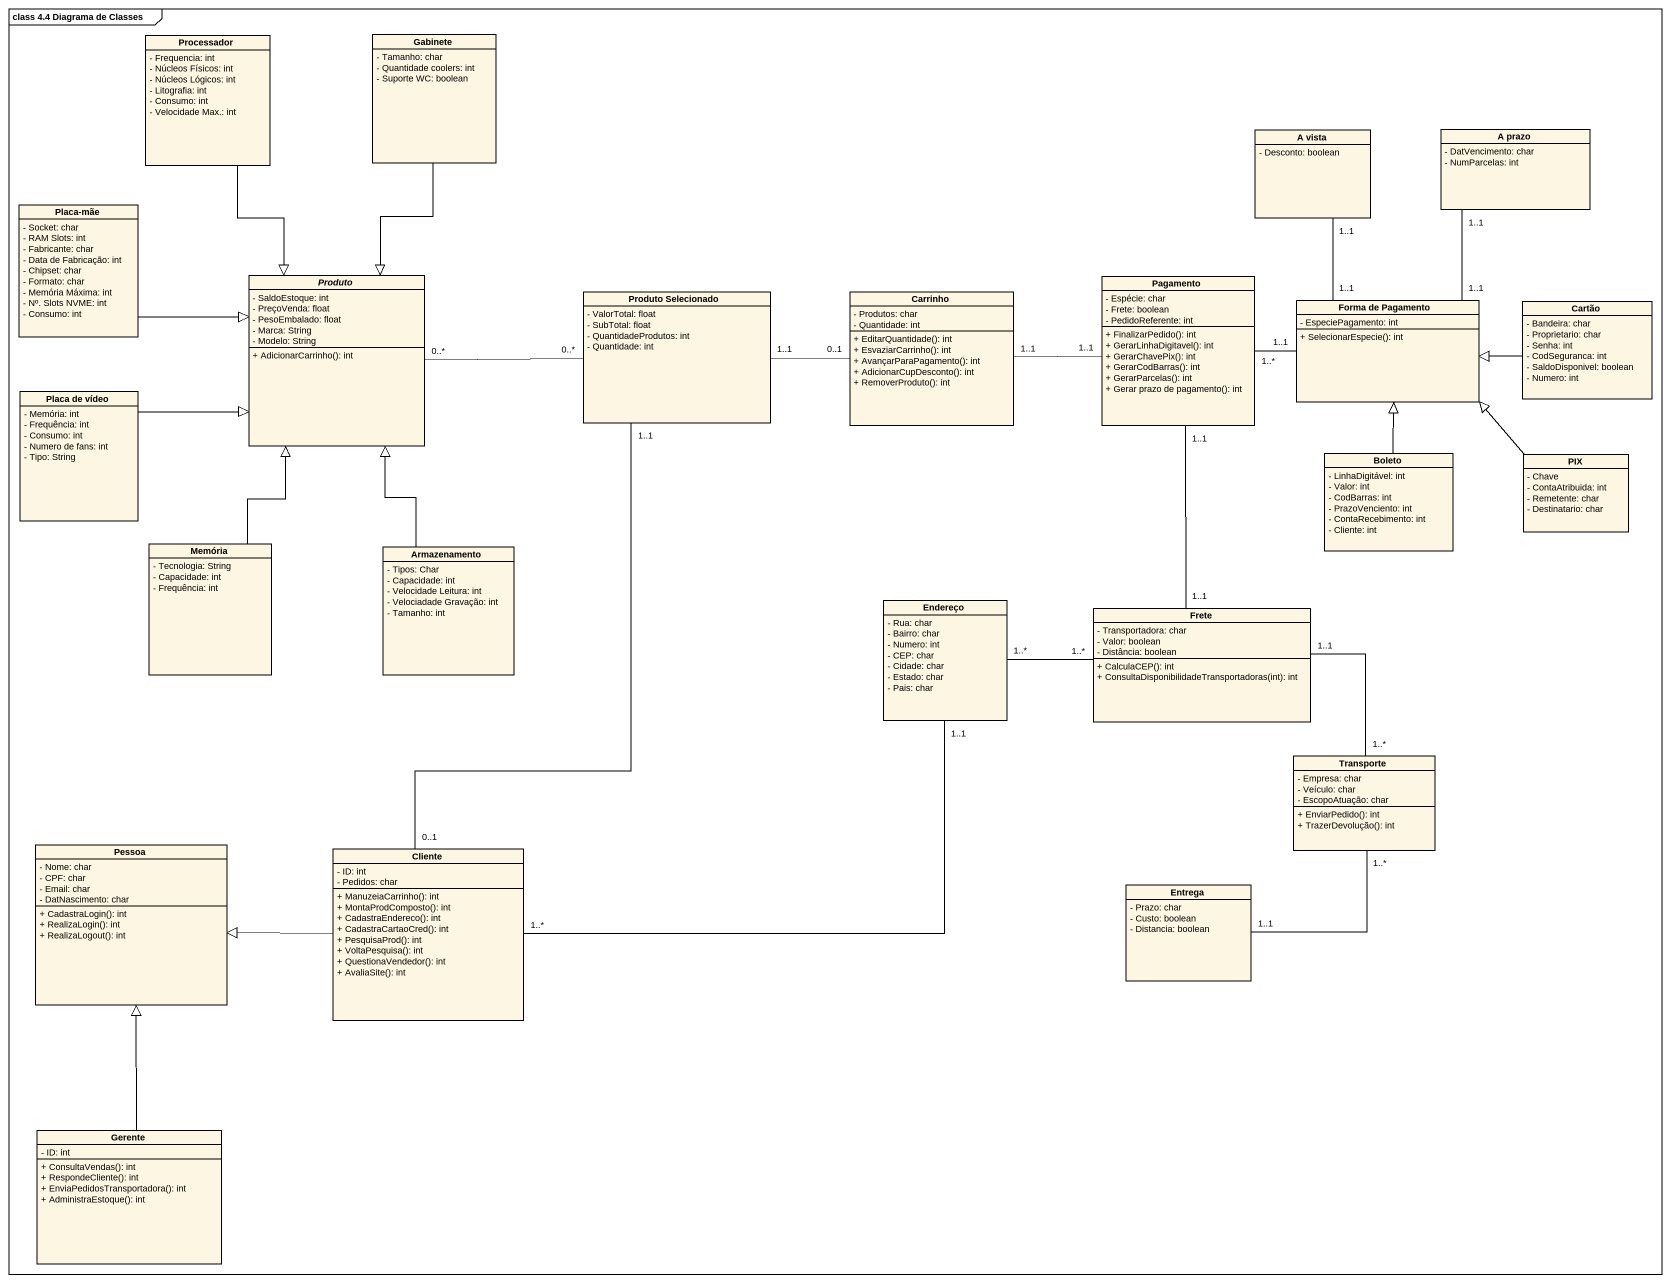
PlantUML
@startuml
mainframe class 4.4 Diagrama de Classes
hide circle
hide empty members
skinparam classAttributeIconSize 0
class Processador {
  - Frequencia: int
  - Núcleos Físicos: int
  - Núcleos Lógicos: int
  - Litografia: int
  - Consumo: int
  - Velocidade Max.: int
}
class Gabinete {
  - Tamanho: char
  - Quantidade coolers: int
  - Suporte WC: boolean
}
class "A vista" as A_vista {
  - Desconto: boolean
}
class "A prazo" as A_prazo {
  - DatVencimento: char
  - NumParcelas: int
}
class "Placa-mãe" as Placa_mãe {
  - Socket: char
  - RAM Slots: int
  - Fabricante: char
  - Data de Fabricação: int
  - Chipset: char
  - Formato: char
  - Memória Máxima: int
  - Nº. Slots NVME: int
  - Consumo: int
}
abstract class Produto {
  - SaldoEstoque: int
  - PreçoVenda: float
  - PesoEmbalado: float
  - Marca: String
  - Modelo: String
  + AdicionarCarrinho(): int
}
class "Produto Selecionado" as Produto_Selecionado {
  - ValorTotal: float
  - SubTotal: float
  - QuantidadeProdutos: int
  - Quantidade: int
}
class Carrinho {
  - Produtos: char
  - Quantidade: int
  + EditarQuantidade(): int
  + EsvaziarCarrinho(): int
  + AvançarParaPagamento(): int
  + AdicionarCupDesconto(): int
  + RemoverProduto(): int
}
class Pagamento {
  - Espécie: char
  - Frete: boolean
  - PedidoReferente: int
  + FinalizarPedido(): int
  + GerarLinhaDigitavel(): int
  + GerarChavePix(): int
  + GerarCodBarras(): int
  + GerarParcelas(): int
  + Gerar prazo de pagamento(): int
}
class "Forma de Pagamento" as Forma_de_Pagamento {
  - EspeciePagamento: int
  + SelecionarEspecie(): int
}
class Cartão {
  - Bandeira: char
  - Proprietario: char
  - Senha: int
  - CodSeguranca: int
  - SaldoDisponivel: boolean
  - Numero: int
}
class "Placa de vídeo" as Placa_de_vídeo {
  - Memória: int
  - Frequência: int
  - Consumo: int
  - Numero de fans: int
  - Tipo: String
}
class Boleto {
  - LinhaDigitável: int
  - Valor: int
  - CodBarras: int
  - PrazoVenciento: int
  - ContaRecebimento: int
  - Cliente: int
}
class PIX {
  - Chave
  - ContaAtribuida: int
  - Remetente: char
  - Destinatario: char
}
class Memória {
  - Tecnologia: String
  - Capacidade: int
  - Frequência: int
}
class Armazenamento {
  - Tipos: Char
  - Capacidade: int
  - Velocidade Leitura: int
  - Velociadade Gravação: int
  - Tamanho: int
}
class Endereço {
  - Rua: char
  - Bairro: char
  - Numero: int
  - CEP: char
  - Cidade: char
  - Estado: char
  - Pais: char
}
class Frete {
  - Transportadora: char
  - Valor: boolean
  - Distância: boolean
  + CalculaCEP(): int
  + ConsultaDisponibilidadeTransportadoras(int): int
}
class Transporte {
  - Empresa: char
  - Veículo: char
  - EscopoAtuação: char
  + EnviarPedido(): int
  + TrazerDevolução(): int
}
class Pessoa {
  - Nome: char
  - CPF: char
  - Email: char
  - DatNascimento: char
  + CadastraLogin(): int
  + RealizaLogin(): int
  + RealizaLogout(): int
}
class Cliente {
  - ID: int
  - Pedidos: char
  + ManuzeiaCarrinho(): int
  + MontaProdComposto(): int
  + CadastraEndereco(): int
  + CadastraCartaoCred(): int
  + PesquisaProd(): int
  + VoltaPesquisa(): int
  + QuestionaVendedor(): int
  + AvaliaSite(): int
}
class Entrega {
  - Prazo: char
  - Custo: boolean
  - Distancia: boolean
}
class Gerente {
  - ID: int
  + ConsultaVendas(): int
  + RespondeCliente(): int
  + EnviaPedidosTransportadora(): int
  + AdministraEstoque(): int
}
Processador --|> Produto
Gabinete --|> Produto
A_vista "1..1" -- "1..1" Forma_de_Pagamento
A_prazo "1..1" -- "1..1" Forma_de_Pagamento
Placa_mãe -right-|> Produto
Produto "0..*" -right- "0..*" Produto_Selecionado
Produto_Selecionado "1..1" -right- "0..1" Carrinho
Pagamento "1..1" -left- "1..1" Carrinho
Pagamento "1..1" -- "1..1" Frete
Forma_de_Pagamento "1..1" -left- "1..*" Pagamento
Cartão -left-|> Forma_de_Pagamento
Placa_de_vídeo -right-|> Produto
Boleto -up-|> Forma_de_Pagamento
PIX -up-|> Forma_de_Pagamento
Memória -up-|> Produto
Armazenamento -up-|> Produto
Endereço "1..1" -left- "1..*" Cliente
Frete "1..*" -left- "1..*" Endereço
Transporte "1..*" -up- "1..1" Frete
Transporte "1..*" -- "1..1" Entrega
Cliente "0..1" -up- "1..1" Produto_Selecionado
Cliente -left-|> Pessoa
Gerente -up-|> Pessoa
@enduml
